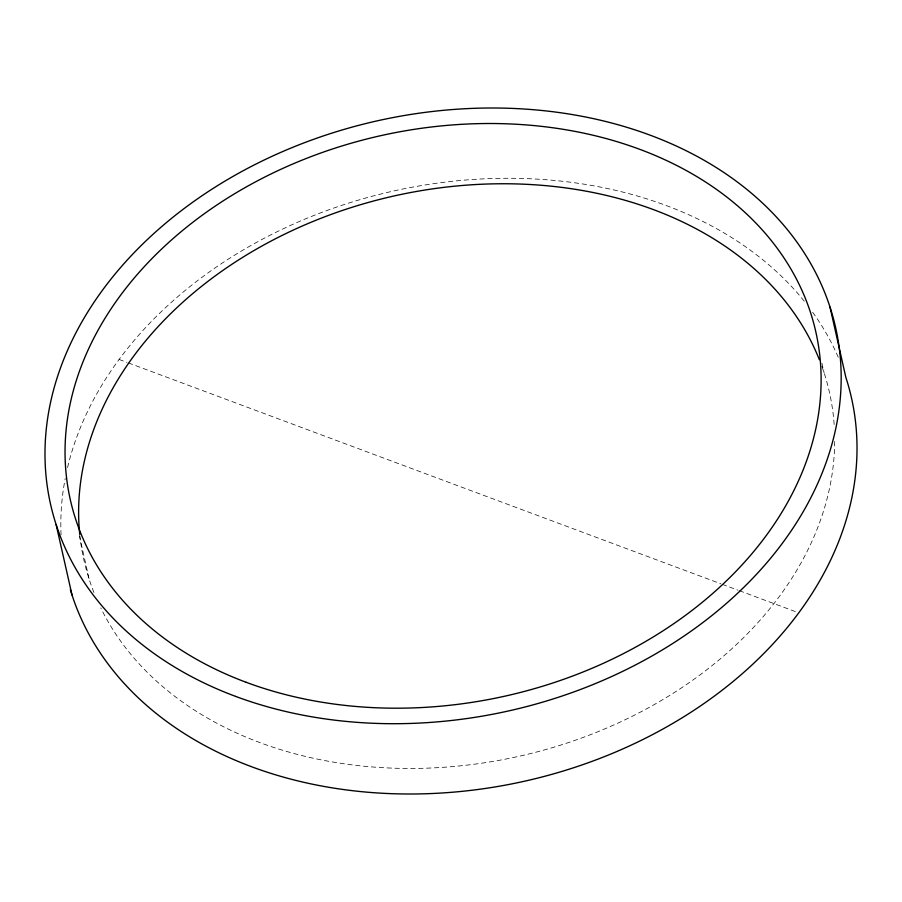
<?xml version="1.0" encoding="UTF-8"?>
<svg xmlns="http://www.w3.org/2000/svg" width="902" height="902" viewBox="0 0 902 902"><rect width="100%" height="100%" fill="white"/><g stroke="black" fill="none" stroke-linecap="round" stroke-linejoin="round"><path stroke-width="0.68" stroke-dasharray="4.51 3.38" d="M119.087 359.447L127.013 362.401M128.332 362.886L720.89 583.808M722.209 584.304L738.039 590.212M739.358 590.697L797.436 612.357M821.925 363.19L824.078 372.774M79.353 535.619L89.23 579.434M834.688 441.495A382.087 287.039 -12.7 0 1 520.431 755.977A382.087 287.039 -12.7 0 1 100.776 607.925M93.943 592.49A382.087 287.039 -12.7 0 1 79.895 535.889M821.835 366.235A382.087 287.039 -12.7 0 1 834.339 427.492M61.065 534.852A402.36 302.271 -12.7 0 1 65.203 478.522M67.56 467.54A402.36 302.271 -12.7 0 1 392.269 191.303A402.36 302.271 -12.7 0 1 804.28 301.223M812.657 312.239A402.36 302.271 -12.7 0 1 839.052 359.131"/><path stroke-width="1.35" d="M829.998 307.041L845.839 377.329A402.36 302.271 -12.7 0 1 549.07 775.111A402.36 302.271 -12.7 0 1 70.356 589.694M56.161 524.671L72.002 594.959M79.748 534.503A382.087 287.039 -12.7 0 1 388.401 197.267A382.087 287.039 -12.7 0 1 819.366 359.718M246.167 682.295A382.087 287.039 -12.7 0 0 821.012 386.834A382.087 287.039 -12.7 0 0 262.065 178.438A382.087 287.039 -12.7 0 0 246.167 682.295M235.726 696.434A402.36 302.271 -12.7 0 0 841.059 385.289A402.36 302.271 -12.7 0 0 252.459 165.844A402.36 302.271 -12.7 0 0 235.726 696.434"/></g></svg>
